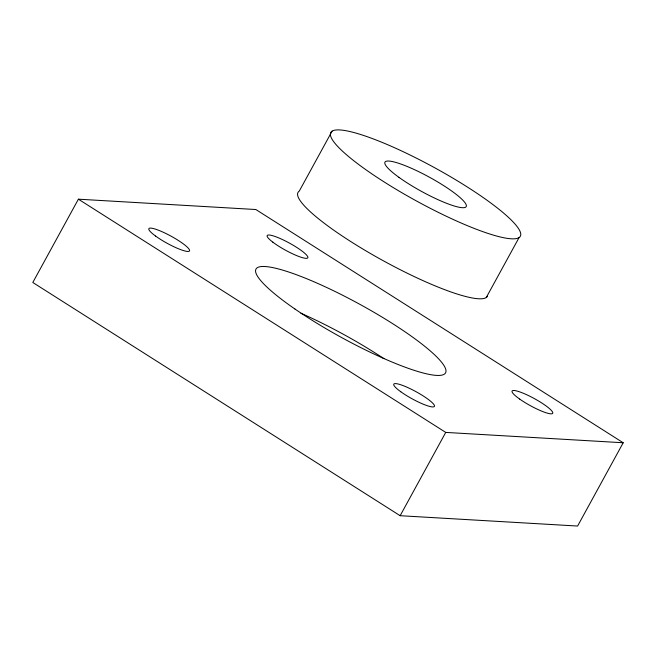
<?xml version="1.0" encoding="UTF-8"?>
<svg xmlns="http://www.w3.org/2000/svg" width="656" height="656" viewBox="0 0 656 656"><rect width="100%" height="100%" fill="white"/><g stroke="black" fill="none" stroke-linecap="round" stroke-linejoin="round"><path stroke-width="0.98" d="M78.4 199.186L32.8 282.482L400.144 515.706L577.6 526.046L623.2 442.759L255.856 209.526L78.4 199.186L445.744 432.411L623.2 442.759M332.075 131.184L299.243 191.15A108.027 18.942 28.7 0 0 379.857 258.858A108.027 18.942 28.7 0 0 487.613 296.012M486.26 297.529L519.093 237.562A108.027 18.942 28.7 0 0 394.256 147.6A108.027 18.942 28.7 0 0 363.408 167.961A108.027 18.942 28.7 0 0 519.093 237.562M400.144 515.706L445.744 432.411M300.915 313.232A108.027 18.942 28.7 0 1 383.932 358.652M294.888 308.976A108.027 18.942 28.7 0 0 445.473 372.985A108.027 18.942 28.7 0 0 312.035 280.948A108.027 18.942 28.7 0 0 294.888 308.976M400.775 391.747A23.149 4.059 28.7 0 0 434.133 406.663A23.149 4.059 28.7 0 0 407.384 387.384A23.149 4.059 28.7 0 0 400.775 391.747M155.603 236.07A23.149 4.059 28.7 0 0 189.166 251.223A23.149 4.059 28.7 0 0 162.827 232.052A23.149 4.059 28.7 0 0 155.603 236.07M272.814 242.146A23.149 4.059 28.7 0 0 307.106 258.259A23.149 4.059 28.7 0 0 282.597 239.62A23.149 4.059 28.7 0 0 272.814 242.146M519.7 399.086A23.149 4.059 28.7 0 0 552.573 413.452A23.149 4.059 28.7 0 0 524.931 393.944A23.149 4.059 28.7 0 0 519.7 399.086M398.938 177.333A46.297 8.118 28.7 0 0 465.662 207.165A46.297 8.118 28.7 0 0 412.157 168.608A46.297 8.118 28.7 0 0 398.938 177.333"/></g></svg>
